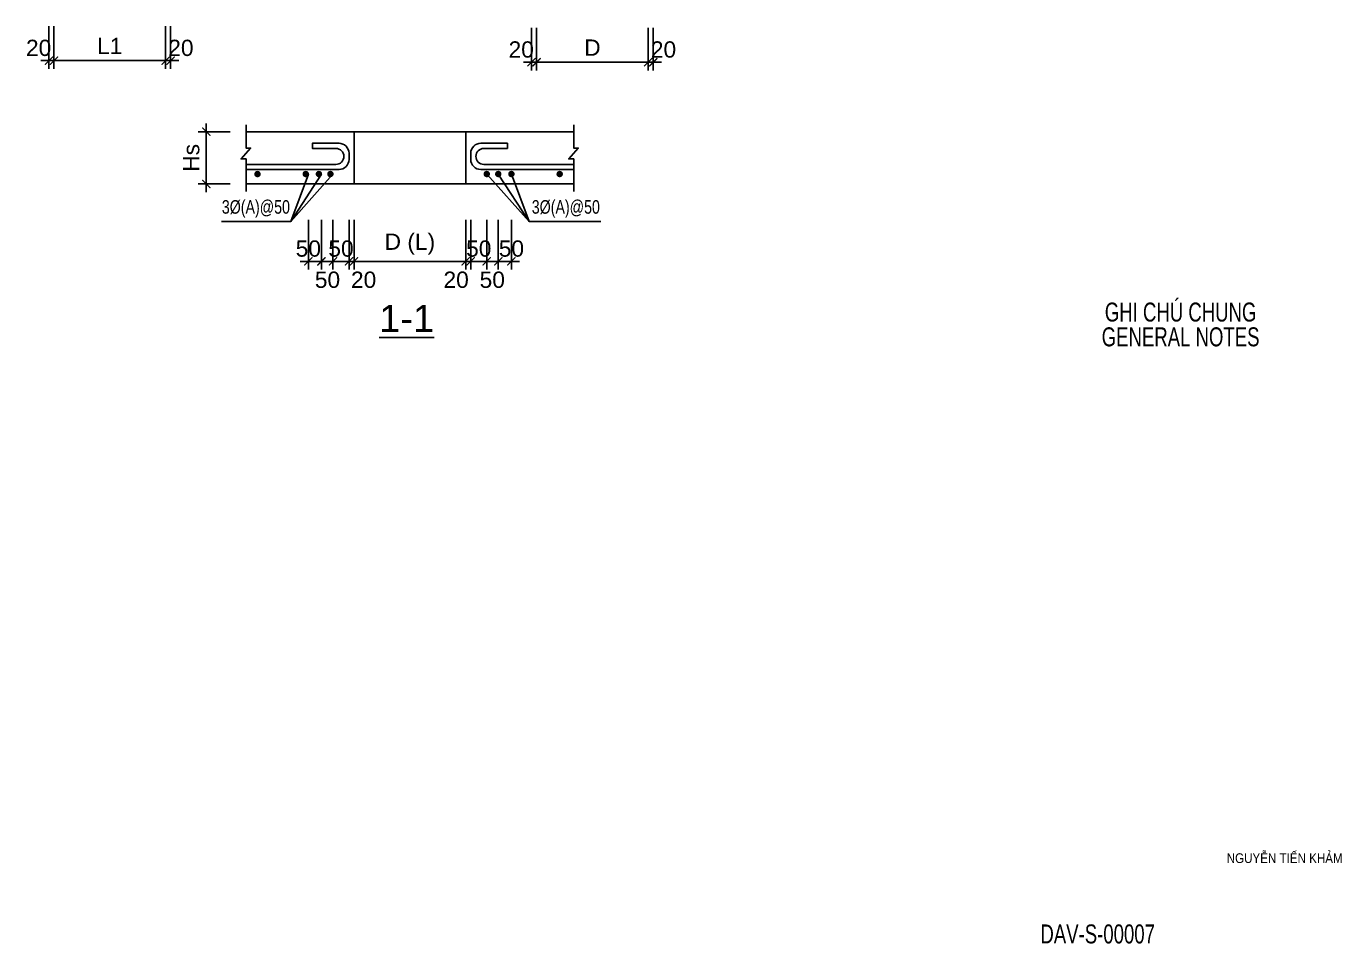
# Model space of a CAD drawing. Header units: millimetres. Extents: x -241424 to 696054, y -125618 to 93710.
# Drawn here: x 163540 to 187790, y -68111 to -51198 of the extents above; entities that cross this region are included whole.
import ezdxf
from ezdxf.enums import TextEntityAlignment as Align

# ---------------------------------------------------------------- set-up
doc = ezdxf.new("R2010")
doc.units = ezdxf.units.MM
doc.header["$LTSCALE"] = 7
doc.header["$PDMODE"] = 3
doc.layers.get('0').update_dxf_attribs({"linetype": 'CONTINUOUS'})
doc.layers.get('Defpoints').update_dxf_attribs({"color": 6, "linetype": 'CONTINUOUS'})
for name, color, linetype in [('CDC -TEXT KHUNG', 7, 'CONTINUOUS'), ('CDC_02_DIM', 1, 'CONTINUOUS'), ('CDC_03_BORDER', 3, 'CONTINUOUS'), ('CDC_05_STEEL', 4, 'CONTINUOUS'), ('CDC_06_TEXT', 2, 'CONTINUOUS'), ('CDC_11_NOTE', 8, 'CONTINUOUS')]:
    doc.layers.add(name, color=color, linetype=linetype)
doc.styles.add('ARIAL', font='arial.ttf')
doc.styles.add('BIGTEXT', font='arial.ttf', dxfattribs={"width": 0.7})
doc.styles.add('KT CDC', font='arial.ttf', dxfattribs={"width": 0.85, "height": 200})
doc.styles.add('SMTEXT', font='arial.ttf', dxfattribs={"width": 0.75})
doc.dimstyles.new('DIM1-25', dxfattribs={"dimscale": 1.2, "dimtxt": 250, "dimasz": 125, "dimexe": 125, "dimexo": 0.06, "dimgap": 100, "dimtad": 1, "dimdec": 0, "dimzin": 0, "dimdsep": 46, "dimtxsty": 'ARIAL', "dimblk": 'ARCHTICK', "dimcen": 100, "dimdle": 125, "dimclrd": 256, "dimclre": 1, "dimclrt": 2, "dimadec": 0, "dimazin": 0, "dimtfac": 1, "dimtdec": 0, "dimtix": 1, "dimtmove": 2, "dimatfit": 0, "dimfxl": 1, "dimtolj": 1, "dimtzin": 0, "dimarcsym": 0})

# ---------------------------------------------------------------- blocks, each defined once
blk = doc.blocks.new('_ArchTick')
at = {"color": 0, "linetype": 'ByBlock', "const_width": 0.15}
blk.add_lwpolyline([(-0.5, -0.5), (0.5, 0.5)], dxfattribs=at)
blk = doc.blocks.new('*D435')
at = {"layer": 'CDC_02_DIM', "color": 1, "lineweight": -2, "transparency": 16777216}
for p, q in [((175004, -51227), (175004, -52010)), ((175098, -51227), (175098, -52010))]:
    blk.add_line(p, q, dxfattribs=at)
at = {"layer": 'CDC_02_DIM', "lineweight": -2, "transparency": 16777216}
for p, q in [((175004, -51860), (174854, -51860)), ((175098, -51860), (175004, -51860)), ((175098, -51860), (175248, -51860))]:
    blk.add_line(p, q, dxfattribs=at)
at = {"layer": 'Defpoints', "color": 0, "transparency": 16777216}
for p in [(175004, -51227), (175098, -51227), (175004, -51860)]:
    blk.add_point(p, dxfattribs=at)
at = {"layer": 'CDC_02_DIM', "lineweight": -2, "transparency": 16777216, "xscale": 150, "yscale": 150, "zscale": 150}
blk.add_blockref('_ArchTick', (175004, -51860), dxfattribs=at)
at = {"layer": 'CDC_02_DIM', "lineweight": -2, "transparency": 16777216, "xscale": 150, "yscale": 150, "zscale": 150, "rotation": 180}
blk.add_blockref('_ArchTick', (175098, -51860), dxfattribs=at)
at = {"layer": 'CDC_02_DIM', "color": 2, "transparency": 16777216, "insert": (175287, -51627), "char_height": 300, "attachment_point": 5, "style": 'ARIAL'}
blk.add_mtext('\\A1;20', dxfattribs=at)
blk = doc.blocks.new('*D436')
at = {"layer": 'CDC_02_DIM', "color": 1, "lineweight": -2, "transparency": 16777216}
for p, q in [((164050, -51198), (164050, -51981)), ((166107, -51198), (166107, -51981))]:
    blk.add_line(p, q, dxfattribs=at)
at = {"layer": 'CDC_02_DIM', "lineweight": -2, "transparency": 16777216}
blk.add_line((166257, -51831), (163900, -51831), dxfattribs=at)
at = {"layer": 'Defpoints', "color": 0, "transparency": 16777216}
for p in [(164050, -51198), (166107, -51198), (164050, -51831)]:
    blk.add_point(p, dxfattribs=at)
at = {"layer": 'CDC_02_DIM', "lineweight": -2, "transparency": 16777216, "xscale": 150, "yscale": 150, "zscale": 150, "rotation": 180}
blk.add_blockref('_ArchTick', (164050, -51831), dxfattribs=at)
at = {"layer": 'CDC_02_DIM', "lineweight": -2, "transparency": 16777216, "xscale": 150, "yscale": 150, "zscale": 150}
blk.add_blockref('_ArchTick', (166107, -51831), dxfattribs=at)
at = {"layer": 'CDC_02_DIM', "color": 2, "transparency": 16777216, "insert": (165078, -51560), "char_height": 300, "attachment_point": 5, "style": 'ARIAL'}
blk.add_mtext('\\A1;L1', dxfattribs=at)
blk = doc.blocks.new('*D437')
at = {"layer": 'CDC_02_DIM', "color": 1, "lineweight": -2, "transparency": 16777216}
for p, q in [((163956, -51198), (163956, -51981)), ((164050, -51198), (164050, -51981))]:
    blk.add_line(p, q, dxfattribs=at)
at = {"layer": 'CDC_02_DIM', "lineweight": -2, "transparency": 16777216}
for p, q in [((163956, -51831), (163806, -51831)), ((163956, -51831), (164050, -51831)), ((164050, -51831), (164200, -51831))]:
    blk.add_line(p, q, dxfattribs=at)
at = {"layer": 'Defpoints', "color": 0, "transparency": 16777216}
for p in [(163956, -51198), (164050, -51198), (164050, -51831)]:
    blk.add_point(p, dxfattribs=at)
at = {"layer": 'CDC_02_DIM', "lineweight": -2, "transparency": 16777216, "xscale": 150, "yscale": 150, "zscale": 150}
blk.add_blockref('_ArchTick', (163956, -51831), dxfattribs=at)
at = {"layer": 'CDC_02_DIM', "lineweight": -2, "transparency": 16777216, "xscale": 150, "yscale": 150, "zscale": 150, "rotation": 180}
blk.add_blockref('_ArchTick', (164050, -51831), dxfattribs=at)
at = {"layer": 'CDC_02_DIM', "color": 2, "transparency": 16777216, "insert": (163767, -51597), "char_height": 300, "attachment_point": 5, "style": 'ARIAL'}
blk.add_mtext('\\A1;20', dxfattribs=at)
blk = doc.blocks.new('*D438')
at = {"layer": 'CDC_02_DIM', "color": 1, "lineweight": -2, "transparency": 16777216}
for p, q in [((166107, -51198), (166107, -51981)), ((166200, -51198), (166200, -51981))]:
    blk.add_line(p, q, dxfattribs=at)
at = {"layer": 'CDC_02_DIM', "lineweight": -2, "transparency": 16777216}
for p, q in [((166107, -51831), (165957, -51831)), ((166200, -51831), (166107, -51831)), ((166200, -51831), (166350, -51831))]:
    blk.add_line(p, q, dxfattribs=at)
at = {"layer": 'Defpoints', "color": 0, "transparency": 16777216}
for p in [(166107, -51198), (166200, -51198), (166107, -51831)]:
    blk.add_point(p, dxfattribs=at)
at = {"layer": 'CDC_02_DIM', "lineweight": -2, "transparency": 16777216, "xscale": 150, "yscale": 150, "zscale": 150}
blk.add_blockref('_ArchTick', (166107, -51831), dxfattribs=at)
at = {"layer": 'CDC_02_DIM', "lineweight": -2, "transparency": 16777216, "xscale": 150, "yscale": 150, "zscale": 150, "rotation": 180}
blk.add_blockref('_ArchTick', (166200, -51831), dxfattribs=at)
at = {"layer": 'CDC_02_DIM', "color": 2, "transparency": 16777216, "insert": (166390, -51597), "char_height": 300, "attachment_point": 5, "style": 'ARIAL'}
blk.add_mtext('\\A1;20', dxfattribs=at)
blk = doc.blocks.new('*D439')
at = {"layer": 'CDC_02_DIM', "color": 1, "lineweight": -2, "transparency": 16777216}
for p, q in [((172947, -51227), (172947, -52010)), ((175004, -51227), (175004, -52010))]:
    blk.add_line(p, q, dxfattribs=at)
at = {"layer": 'CDC_02_DIM', "lineweight": -2, "transparency": 16777216}
blk.add_line((175154, -51860), (172797, -51860), dxfattribs=at)
at = {"layer": 'Defpoints', "color": 0, "transparency": 16777216}
for p in [(172947, -51227), (175004, -51227), (172947, -51860)]:
    blk.add_point(p, dxfattribs=at)
at = {"layer": 'CDC_02_DIM', "lineweight": -2, "transparency": 16777216, "xscale": 150, "yscale": 150, "zscale": 150, "rotation": 180}
blk.add_blockref('_ArchTick', (172947, -51860), dxfattribs=at)
at = {"layer": 'CDC_02_DIM', "lineweight": -2, "transparency": 16777216, "xscale": 150, "yscale": 150, "zscale": 150}
blk.add_blockref('_ArchTick', (175004, -51860), dxfattribs=at)
at = {"layer": 'CDC_02_DIM', "color": 2, "transparency": 16777216, "insert": (173976, -51590), "char_height": 300, "attachment_point": 5, "style": 'ARIAL'}
blk.add_mtext('\\A1;D', dxfattribs=at)
blk = doc.blocks.new('*D440')
at = {"layer": 'CDC_02_DIM', "color": 1, "lineweight": -2, "transparency": 16777216}
for p, q in [((172853, -51227), (172853, -52010)), ((172947, -51227), (172947, -52010))]:
    blk.add_line(p, q, dxfattribs=at)
at = {"layer": 'CDC_02_DIM', "lineweight": -2, "transparency": 16777216}
for p, q in [((172853, -51860), (172703, -51860)), ((172853, -51860), (172947, -51860)), ((172947, -51860), (173097, -51860))]:
    blk.add_line(p, q, dxfattribs=at)
at = {"layer": 'Defpoints', "color": 0, "transparency": 16777216}
for p in [(172853, -51227), (172947, -51227), (172947, -51860)]:
    blk.add_point(p, dxfattribs=at)
at = {"layer": 'CDC_02_DIM', "lineweight": -2, "transparency": 16777216, "xscale": 150, "yscale": 150, "zscale": 150}
blk.add_blockref('_ArchTick', (172853, -51860), dxfattribs=at)
at = {"layer": 'CDC_02_DIM', "lineweight": -2, "transparency": 16777216, "xscale": 150, "yscale": 150, "zscale": 150, "rotation": 180}
blk.add_blockref('_ArchTick', (172947, -51860), dxfattribs=at)
at = {"layer": 'CDC_02_DIM', "color": 2, "transparency": 16777216, "insert": (172664, -51627), "char_height": 300, "attachment_point": 5, "style": 'ARIAL'}
blk.add_mtext('\\A1;20', dxfattribs=at)
blk = doc.blocks.new('*D393')
at = {"layer": 'CDC_02_DIM', "color": 1, "lineweight": -2, "transparency": 16777216}
for p, q in [((172029, -54765), (172029, -55681)), ((172241, -54765), (172241, -55681))]:
    blk.add_line(p, q, dxfattribs=at)
at = {"layer": 'CDC_02_DIM', "lineweight": -2, "transparency": 16777216}
for p, q in [((172029, -55531), (171879, -55531)), ((172241, -55531), (172029, -55531)), ((172241, -55531), (172391, -55531))]:
    blk.add_line(p, q, dxfattribs=at)
at = {"layer": 'Defpoints', "color": 0, "transparency": 16777216}
for p in [(172029, -54765), (172241, -54765), (172029, -55531)]:
    blk.add_point(p, dxfattribs=at)
at = {"layer": 'CDC_02_DIM', "lineweight": -2, "transparency": 16777216, "xscale": 150, "yscale": 150, "zscale": 150}
blk.add_blockref('_ArchTick', (172029, -55531), dxfattribs=at)
at = {"layer": 'CDC_02_DIM', "lineweight": -2, "transparency": 16777216, "xscale": 150, "yscale": 150, "zscale": 150, "rotation": 180}
blk.add_blockref('_ArchTick', (172241, -55531), dxfattribs=at)
at = {"layer": 'CDC_02_DIM', "color": 2, "transparency": 16777216, "insert": (172130, -55872), "char_height": 300, "attachment_point": 5, "style": 'ARIAL'}
blk.add_mtext('\\A1;50', dxfattribs=at)
blk = doc.blocks.new('*D394')
at = {"layer": 'CDC_02_DIM', "color": 1, "lineweight": -2, "transparency": 16777216}
for p, q in [((172241, -54765), (172241, -55681)), ((172483, -54765), (172483, -55681))]:
    blk.add_line(p, q, dxfattribs=at)
at = {"layer": 'CDC_02_DIM', "lineweight": -2, "transparency": 16777216}
for p, q in [((172241, -55531), (172091, -55531)), ((172483, -55531), (172241, -55531)), ((172483, -55531), (172633, -55531))]:
    blk.add_line(p, q, dxfattribs=at)
at = {"layer": 'Defpoints', "color": 0, "transparency": 16777216}
for p in [(172241, -54765), (172483, -54765), (172241, -55531)]:
    blk.add_point(p, dxfattribs=at)
at = {"layer": 'CDC_02_DIM', "lineweight": -2, "transparency": 16777216, "xscale": 150, "yscale": 150, "zscale": 150}
blk.add_blockref('_ArchTick', (172241, -55531), dxfattribs=at)
at = {"layer": 'CDC_02_DIM', "lineweight": -2, "transparency": 16777216, "xscale": 150, "yscale": 150, "zscale": 150, "rotation": 180}
blk.add_blockref('_ArchTick', (172483, -55531), dxfattribs=at)
at = {"layer": 'CDC_02_DIM', "color": 2, "transparency": 16777216, "insert": (172483, -55297), "char_height": 300, "attachment_point": 5, "style": 'ARIAL'}
blk.add_mtext('\\A1;50', dxfattribs=at)
blk = doc.blocks.new('*D395')
at = {"layer": 'CDC_02_DIM', "color": 1, "lineweight": -2, "transparency": 16777216}
for p, q in [((171733, -54765), (171733, -55681)), ((172029, -54765), (172029, -55681))]:
    blk.add_line(p, q, dxfattribs=at)
at = {"layer": 'CDC_02_DIM', "lineweight": -2, "transparency": 16777216}
blk.add_line((172179, -55531), (171583, -55531), dxfattribs=at)
at = {"layer": 'Defpoints', "color": 0, "transparency": 16777216}
for p in [(171733, -54765), (172029, -54765), (171733, -55531)]:
    blk.add_point(p, dxfattribs=at)
at = {"layer": 'CDC_02_DIM', "lineweight": -2, "transparency": 16777216, "xscale": 150, "yscale": 150, "zscale": 150, "rotation": 180}
blk.add_blockref('_ArchTick', (171733, -55531), dxfattribs=at)
at = {"layer": 'CDC_02_DIM', "lineweight": -2, "transparency": 16777216, "xscale": 150, "yscale": 150, "zscale": 150}
blk.add_blockref('_ArchTick', (172029, -55531), dxfattribs=at)
at = {"layer": 'CDC_02_DIM', "color": 2, "transparency": 16777216, "insert": (171881, -55297), "char_height": 300, "attachment_point": 5, "style": 'ARIAL'}
blk.add_mtext('\\A1;50', dxfattribs=at)
blk = doc.blocks.new('*D396')
at = {"layer": 'CDC_02_DIM', "color": 1, "lineweight": -2, "transparency": 16777216}
for p, q in [((169489, -54765), (169489, -55681)), ((169583, -54765), (169583, -55681))]:
    blk.add_line(p, q, dxfattribs=at)
at = {"layer": 'CDC_02_DIM', "lineweight": -2, "transparency": 16777216}
for p, q in [((169489, -55531), (169339, -55531)), ((169489, -55531), (169583, -55531)), ((169583, -55531), (169733, -55531))]:
    blk.add_line(p, q, dxfattribs=at)
at = {"layer": 'Defpoints', "color": 0, "transparency": 16777216}
for p in [(169489, -54765), (169583, -54765), (169583, -55531)]:
    blk.add_point(p, dxfattribs=at)
at = {"layer": 'CDC_02_DIM', "lineweight": -2, "transparency": 16777216, "xscale": 150, "yscale": 150, "zscale": 150}
blk.add_blockref('_ArchTick', (169489, -55531), dxfattribs=at)
at = {"layer": 'CDC_02_DIM', "lineweight": -2, "transparency": 16777216, "xscale": 150, "yscale": 150, "zscale": 150, "rotation": 180}
blk.add_blockref('_ArchTick', (169583, -55531), dxfattribs=at)
at = {"layer": 'CDC_02_DIM', "color": 2, "transparency": 16777216, "insert": (169758, -55872), "char_height": 300, "attachment_point": 5, "style": 'ARIAL'}
blk.add_mtext('\\A1;20', dxfattribs=at)
blk = doc.blocks.new('*D397')
at = {"layer": 'CDC_02_DIM', "color": 1, "lineweight": -2, "transparency": 16777216}
for p, q in [((168739, -54765), (168739, -55681)), ((168981, -54765), (168981, -55681))]:
    blk.add_line(p, q, dxfattribs=at)
at = {"layer": 'CDC_02_DIM', "lineweight": -2, "transparency": 16777216}
for p, q in [((168739, -55531), (168589, -55531)), ((168739, -55531), (168981, -55531)), ((168981, -55531), (169131, -55531))]:
    blk.add_line(p, q, dxfattribs=at)
at = {"layer": 'Defpoints', "color": 0, "transparency": 16777216}
for p in [(168739, -54765), (168981, -54765), (168981, -55531)]:
    blk.add_point(p, dxfattribs=at)
at = {"layer": 'CDC_02_DIM', "lineweight": -2, "transparency": 16777216, "xscale": 150, "yscale": 150, "zscale": 150}
blk.add_blockref('_ArchTick', (168739, -55531), dxfattribs=at)
at = {"layer": 'CDC_02_DIM', "lineweight": -2, "transparency": 16777216, "xscale": 150, "yscale": 150, "zscale": 150, "rotation": 180}
blk.add_blockref('_ArchTick', (168981, -55531), dxfattribs=at)
at = {"layer": 'CDC_02_DIM', "color": 2, "transparency": 16777216, "insert": (168739, -55297), "char_height": 300, "attachment_point": 5, "style": 'ARIAL'}
blk.add_mtext('\\A1;50', dxfattribs=at)
blk = doc.blocks.new('*D398')
at = {"layer": 'CDC_02_DIM', "color": 1, "lineweight": -2, "transparency": 16777216}
for p, q in [((168981, -54765), (168981, -55681)), ((169193, -54765), (169193, -55681))]:
    blk.add_line(p, q, dxfattribs=at)
at = {"layer": 'CDC_02_DIM', "lineweight": -2, "transparency": 16777216}
for p, q in [((168981, -55531), (168831, -55531)), ((168981, -55531), (169193, -55531)), ((169193, -55531), (169343, -55531))]:
    blk.add_line(p, q, dxfattribs=at)
at = {"layer": 'Defpoints', "color": 0, "transparency": 16777216}
for p in [(168981, -54765), (169193, -54765), (169193, -55531)]:
    blk.add_point(p, dxfattribs=at)
at = {"layer": 'CDC_02_DIM', "lineweight": -2, "transparency": 16777216, "xscale": 150, "yscale": 150, "zscale": 150}
blk.add_blockref('_ArchTick', (168981, -55531), dxfattribs=at)
at = {"layer": 'CDC_02_DIM', "lineweight": -2, "transparency": 16777216, "xscale": 150, "yscale": 150, "zscale": 150, "rotation": 180}
blk.add_blockref('_ArchTick', (169193, -55531), dxfattribs=at)
at = {"layer": 'CDC_02_DIM', "color": 2, "transparency": 16777216, "insert": (169092, -55872), "char_height": 300, "attachment_point": 5, "style": 'ARIAL'}
blk.add_mtext('\\A1;50', dxfattribs=at)
blk = doc.blocks.new('*D399')
at = {"layer": 'CDC_02_DIM', "color": 1, "lineweight": -2, "transparency": 16777216}
for p, q in [((169193, -54765), (169193, -55681)), ((169489, -54765), (169489, -55681))]:
    blk.add_line(p, q, dxfattribs=at)
at = {"layer": 'CDC_02_DIM', "lineweight": -2, "transparency": 16777216}
blk.add_line((169043, -55531), (169639, -55531), dxfattribs=at)
at = {"layer": 'Defpoints', "color": 0, "transparency": 16777216}
for p in [(169193, -54765), (169489, -54765), (169489, -55531)]:
    blk.add_point(p, dxfattribs=at)
at = {"layer": 'CDC_02_DIM', "lineweight": -2, "transparency": 16777216, "xscale": 150, "yscale": 150, "zscale": 150, "rotation": 180}
blk.add_blockref('_ArchTick', (169193, -55531), dxfattribs=at)
at = {"layer": 'CDC_02_DIM', "lineweight": -2, "transparency": 16777216, "xscale": 150, "yscale": 150, "zscale": 150}
blk.add_blockref('_ArchTick', (169489, -55531), dxfattribs=at)
at = {"layer": 'CDC_02_DIM', "color": 2, "transparency": 16777216, "insert": (169341, -55297), "char_height": 300, "attachment_point": 5, "style": 'ARIAL'}
blk.add_mtext('\\A1;50', dxfattribs=at)
blk = doc.blocks.new('*D400')
at = {"layer": 'CDC_02_DIM', "color": 1, "lineweight": -2, "transparency": 16777216}
for p, q in [((169583, -54765), (169583, -55681)), ((171640, -54765), (171640, -55681))]:
    blk.add_line(p, q, dxfattribs=at)
at = {"layer": 'CDC_02_DIM', "lineweight": -2, "transparency": 16777216}
blk.add_line((171790, -55531), (169433, -55531), dxfattribs=at)
at = {"layer": 'Defpoints', "color": 0, "transparency": 16777216}
for p in [(169583, -54765), (171640, -54765), (169583, -55531)]:
    blk.add_point(p, dxfattribs=at)
at = {"layer": 'CDC_02_DIM', "lineweight": -2, "transparency": 16777216, "xscale": 150, "yscale": 150, "zscale": 150, "rotation": 180}
blk.add_blockref('_ArchTick', (169583, -55531), dxfattribs=at)
at = {"layer": 'CDC_02_DIM', "lineweight": -2, "transparency": 16777216, "xscale": 150, "yscale": 150, "zscale": 150}
blk.add_blockref('_ArchTick', (171640, -55531), dxfattribs=at)
at = {"layer": 'CDC_02_DIM', "color": 2, "transparency": 16777216, "insert": (170611, -55214), "char_height": 300, "attachment_point": 5, "style": 'ARIAL'}
blk.add_mtext('\\A1;D (L)', dxfattribs=at)
blk = doc.blocks.new('*D401')
at = {"layer": 'CDC_02_DIM', "lineweight": -2, "transparency": 16777216}
blk.add_line((166858, -52992), (166858, -54255), dxfattribs=at)
at = {"layer": 'CDC_02_DIM', "color": 1, "lineweight": -2, "transparency": 16777216}
for p, q in [((167295, -53142), (166708, -53142)), ((167295, -54105), (166708, -54105))]:
    blk.add_line(p, q, dxfattribs=at)
at = {"layer": 'Defpoints', "color": 0, "transparency": 16777216}
for p in [(167295, -53142), (166858, -54105), (167295, -54105)]:
    blk.add_point(p, dxfattribs=at)
at = {"layer": 'CDC_02_DIM', "lineweight": -2, "transparency": 16777216, "xscale": 150, "yscale": 150, "zscale": 150}
for p, rotation in [((166858, -53142), 90), ((166858, -54105), 270)]:
    blk.add_blockref('_ArchTick', p, dxfattribs=dict(at, rotation=rotation))
at = {"layer": 'CDC_02_DIM', "color": 2, "transparency": 16777216, "insert": (166581, -53623), "char_height": 300, "attachment_point": 5, "rotation": 90, "style": 'ARIAL'}
blk.add_mtext('\\A1;Hs', dxfattribs=at)
blk = doc.blocks.new('*D408')
at = {"layer": 'CDC_02_DIM', "color": 1, "lineweight": -2, "transparency": 16777216}
for p, q in [((171640, -54765), (171640, -55681)), ((171733, -54765), (171733, -55681))]:
    blk.add_line(p, q, dxfattribs=at)
at = {"layer": 'CDC_02_DIM', "lineweight": -2, "transparency": 16777216}
for p, q in [((171640, -55531), (171490, -55531)), ((171733, -55531), (171640, -55531)), ((171733, -55531), (171883, -55531))]:
    blk.add_line(p, q, dxfattribs=at)
at = {"layer": 'Defpoints', "color": 0, "transparency": 16777216}
for p in [(171640, -54765), (171733, -54765), (171640, -55531)]:
    blk.add_point(p, dxfattribs=at)
at = {"layer": 'CDC_02_DIM', "lineweight": -2, "transparency": 16777216, "xscale": 150, "yscale": 150, "zscale": 150}
blk.add_blockref('_ArchTick', (171640, -55531), dxfattribs=at)
at = {"layer": 'CDC_02_DIM', "lineweight": -2, "transparency": 16777216, "xscale": 150, "yscale": 150, "zscale": 150, "rotation": 180}
blk.add_blockref('_ArchTick', (171733, -55531), dxfattribs=at)
at = {"layer": 'CDC_02_DIM', "color": 2, "transparency": 16777216, "insert": (171464, -55872), "char_height": 300, "attachment_point": 5, "style": 'ARIAL'}
blk.add_mtext('\\A1;20', dxfattribs=at)

msp = doc.modelspace()

# ---------------------------------------------------------------- linework, layer by layer
at = {"layer": 'CDC_02_DIM'}
for p, q in [((169582.5, -53141.9), (171639.6, -53141.9)), ((169582.5, -54104.6), (171639.6, -54104.6))]:
    msp.add_line(p, q, dxfattribs=at)
at = {"layer": 'CDC_03_BORDER'}
for p, q in [((167590, -53141.9), (169582.5, -53141.9)), ((169582.5, -53141.9), (169582.5, -54104.6)), ((171639.6, -53141.9), (173632.1, -53141.9)), ((167590, -54104.6), (169582.5, -54104.6)), ((171639.6, -54104.6), (173632.1, -54104.6))]:
    msp.add_line(p, q, dxfattribs=at)
for points in [[(167590, -53013.6), (167590, -53443.5), (167672.8, -53443.5), (167498.4, -53642.7), (167590, -53642.7), (167590, -54243)], [(173632.1, -53013.6), (173632.1, -53443.5), (173714.8, -53443.5), (173540.5, -53642.7), (173632.1, -53642.7), (173632.1, -54243)], [(171639.6, -53141.9), (171639.6, -54104.6)]]:
    msp.add_lwpolyline(points, dxfattribs=at)
at = {"layer": 'CDC_05_STEEL'}
for points in [[(167590, -53742.7), (169247.6, -53742.7, 0.4142136), (169394.5, -53595.7, 0.4142136), (169247.6, -53448.8), (168813.5, -53448.8), (168813.5, -53354.5), (169305.1, -53354.5, -0.4142136), (169488.8, -53538.2), (169488.8, -53653.2, -0.4142136), (169305.1, -53836.9), (167590, -53836.9)], [(173632.1, -53742.7), (171974.5, -53742.7, -0.4142136), (171827.6, -53595.7, -0.4142136), (171974.5, -53448.8), (172408.5, -53448.8), (172408.5, -53354.5), (171917, -53354.5, 0.4142136), (171733.3, -53538.2), (171733.3, -53653.2, 0.4142136), (171917, -53836.9), (173632.1, -53836.9)]]:
    msp.add_lwpolyline(points, format="xyb", dxfattribs=at)
at = {"layer": 'CDC_05_STEEL', "const_width": 59.4}
for points in [[(167831.5, -53921.4, -1), (167772.2, -53921.4, -1)], [(168721.4, -53921.4, -1), (168662.1, -53921.4, -1)], [(168963.7, -53921.4, -1), (168904.4, -53921.4, -1)], [(169175.7, -53921.4, -1), (169116.4, -53921.4, -1)], [(171998.9, -53921.4, 1), (172058.3, -53921.4, 1)], [(172210.9, -53921.4, 1), (172270.3, -53921.4, 1)], [(172453.2, -53921.4, 1), (172512.6, -53921.4, 1)], [(173343.1, -53921.4, 1), (173402.5, -53921.4, 1)]]:
    msp.add_lwpolyline(points, format="xyb", close=True, dxfattribs=at)
at = {"layer": 'CDC_11_NOTE'}
for p, q in [((168414.4, -54796.5), (168981.5, -53921.4)), ((168414.4, -54796.5), (168739.2, -53921.4)), ((168414.4, -54796.5), (169193.5, -53921.4)), ((172807.7, -54796.5), (172028.6, -53921.4)), ((172807.7, -54796.5), (172240.6, -53921.4)), ((172807.7, -54796.5), (172482.9, -53921.4))]:
    msp.add_line(p, q, dxfattribs=at)
for points in [[(167139.7, -54796.5), (168414.4, -54796.5)], [(174132.9, -54796.5), (172807.7, -54796.5)]]:
    msp.add_lwpolyline(points, dxfattribs=at)

# ---------------------------------------------------------------- texts
at = {"layer": 'CDC -TEXT KHUNG', "style": 'KT CDC', "width": 0.85}
msp.add_text('NGUYỄN TIẾN KHẢM', height=180, dxfattribs=at).set_placement((185670.2, -66624))
at = {"layer": 'CDC_06_TEXT', "style": 'ARIAL', "width": 0.75}
for p in [(167772.3, -54558.6), (173486.3, -54558.6)]:
    msp.add_text('3%%C(A)@50', height=250, dxfattribs=at).set_placement(p, align=Align.MIDDLE)
at = {"layer": 'CDC_06_TEXT', "color": 4, "style": 'BIGTEXT', "width": 0.7}
for s, p in [('GHI CHÚ CHUNG', (184820.2, -56422.8)), ('GENERAL NOTES', (184820.2, -56922.8))]:
    msp.add_text(s, height=350, dxfattribs=at).set_placement(p, align=Align.MIDDLE)
at = {"layer": 'CDC_06_TEXT', "style": 'ARIAL'}
msp.add_text('%%U1-1', height=500, dxfattribs=at).set_placement((170551.5, -56582.8), align=Align.MIDDLE)
at = {"layer": 'CDC_06_TEXT', "color": 2, "linetype": 'ByBlock', "style": 'SMTEXT', "width": 0.7}
msp.add_text('DAV-S-00007', height=350, dxfattribs=at).set_placement((183291.3, -67931), align=Align.MIDDLE)

# ---------------------------------------------------------------- dimensions: what is measured, and where the dimension line sits
at = {"layer": 'CDC_02_DIM'}
for base, p1, p2, angle, text, picture, middle in [((164049.7, -51830.6), (163956, -51197.7), (164049.7, -51197.7), 180, '20', '*D437', (163766.7, -51597.3)), ((172947, -51860.3), (172853.3, -51227.4), (172947, -51227.4), 180, '20', '*D440', (172664, -51627)), ((166858.3, -54104.6), (167295.3, -53141.9), (167295.3, -54104.6), 90, 'Hs', '*D401', (166580.6, -53623.3)), ((168981.5, -55530.7), (168739.2, -54765.4), (168981.5, -54765.4), 180, '50', '*D397', (168739.2, -55297.4)), ((169193.5, -55530.7), (168981.5, -54765.4), (169193.5, -54765.4), 180, '50', '*D398', (169092, -55871.6)), ((169488.8, -55530.7), (169193.5, -54765.4), (169488.8, -54765.4), 180, '50', '*D399', (169341.1, -55297.4)), ((169582.5, -55530.7), (169488.8, -54765.4), (169582.5, -54765.4), 180, '20', '*D396', (169757.8, -55871.7))]:
    dim = msp.add_linear_dim(base=base, p1=p1, p2=p2, angle=angle, text=text, dimstyle='DIM1-25', override={"dimtxsty": 'ARIAL'}, dxfattribs=at)
    dim.commit()
    dim.dimension.update_dxf_attribs({"geometry": picture, "text_midpoint": middle, "dimtype": 160})
for base, p1, p2, text, picture, middle in [((164049.7, -51830.6), (166106.8, -51197.7), (164049.7, -51197.7), 'L1', '*D436', (165078.2, -51560)), ((172947, -51860.3), (175004, -51227.4), (172947, -51227.4), 'D', '*D439', (173975.5, -51590.3)), ((169582.5, -55530.7), (171639.6, -54765.4), (169582.5, -54765.4), 'D (L)', '*D400', (170611, -55214.1))]:
    dim = msp.add_linear_dim(base=base, p1=p1, p2=p2, text=text, dimstyle='DIM1-25', override={"dimtxsty": 'ARIAL'}, dxfattribs=at)
    dim.commit()
    dim.dimension.update_dxf_attribs({"geometry": picture, "text_midpoint": middle})
for base, p1, p2, text, picture, middle in [((166106.8, -51830.6), (166200.5, -51197.7), (166106.8, -51197.7), '20', '*D438', (166389.8, -51597.3)), ((175004, -51860.3), (175097.7, -51227.4), (175004, -51227.4), '20', '*D435', (175287, -51627)), ((171639.6, -55530.7), (171733.3, -54765.4), (171639.6, -54765.4), '20', '*D408', (171464.2, -55871.7)), ((171733.3, -55530.7), (172028.6, -54765.4), (171733.3, -54765.4), '50', '*D395', (171880.9, -55297.4)), ((172028.6, -55530.7), (172240.6, -54765.4), (172028.6, -54765.4), '50', '*D393', (172130.1, -55871.6)), ((172240.6, -55530.7), (172482.9, -54765.4), (172240.6, -54765.4), '50', '*D394', (172482.9, -55297.4))]:
    dim = msp.add_linear_dim(base=base, p1=p1, p2=p2, text=text, dimstyle='DIM1-25', override={"dimtxsty": 'ARIAL'}, dxfattribs=at)
    dim.commit()
    dim.dimension.update_dxf_attribs({"geometry": picture, "text_midpoint": middle, "dimtype": 160})

doc.saveas('drawing.dxf')
